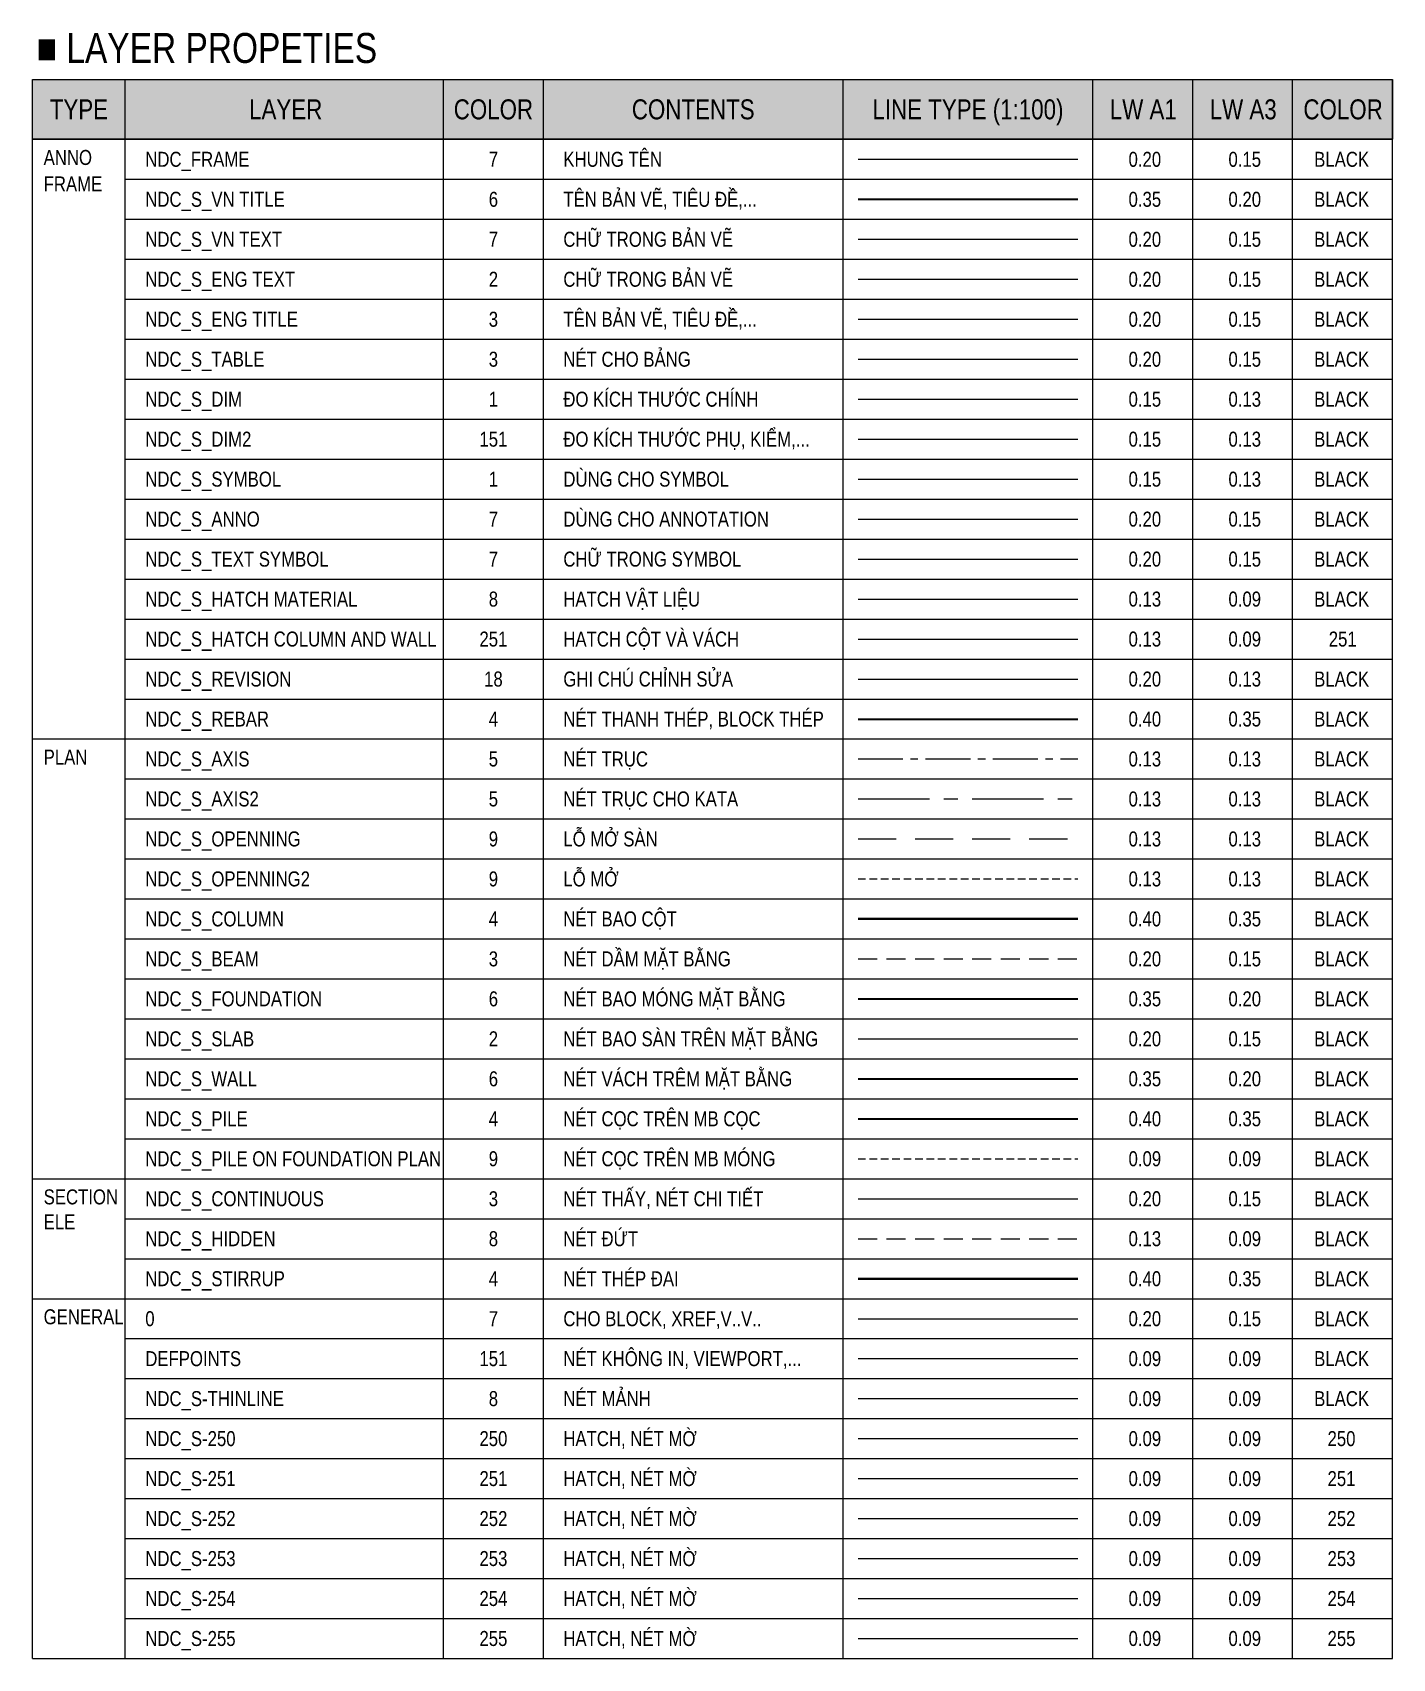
# Model space of a CAD drawing. Header units: millimetres. Extents: x -186788 to 266101, y -9748 to 236614.
# Drawn here: x -186788 to -164098, y 186984 to 214099 of the extents above; entities that cross this region are included whole.
import ezdxf
from ezdxf.enums import TextEntityAlignment as Align

# ---------------------------------------------------------------- set-up
doc = ezdxf.new("R2010")
doc.units = ezdxf.units.MM
doc.header["$MEASUREMENT"] = 0
for name, pattern in [('CENTER', [50.8, 31.75, -6.35, 6.35, -6.35]), ('CENTER2', [1.125, 0.75, -0.125, 0.125, -0.125]), ('DASHED', [19.05, 12.7, -6.35]), ('DASHED2', [9.525, 6.35, -3.175]), ('HIDDEN2', [4.7625, 3.175, -1.5875])]:
    doc.linetypes.add(name, pattern=pattern)
for name, color, linetype, lineweight in [('NDC_FRAME', 7, 'Continuous', 20), ('NDC_S-COLUMN', 4, 'Continuous', 40), ('NDC_S_250', 250, 'Continuous', 9), ('NDC_S_251', 251, 'Continuous', 9), ('NDC_S_252', 252, 'Continuous', 9), ('NDC_S_253', 253, 'Continuous', 9), ('NDC_S_254', 254, 'Continuous', 9), ('NDC_S_255', 255, 'Continuous', 9), ('NDC_S_ANNO', 7, 'Continuous', 20), ('NDC_S_AXIS', 5, 'CENTER2', 13), ('NDC_S_AXIS2', 5, 'CENTER', 13), ('NDC_S_BEAM', 3, 'HIDDEN2', 20), ('NDC_S_CONTINUOUS', 3, 'Continuous', 20), ('NDC_S_DIM', 1, 'Continuous', 15), ('NDC_S_DIM2', 151, 'Continuous', 15), ('NDC_S_ENG TEXT', 2, 'Continuous', 20), ('NDC_S_ENG TITLE', 3, 'Continuous', 20), ('NDC_S_FOUNDATION', 6, 'Continuous', 35), ('NDC_S_HATCH COLUMN AND WALL', 251, 'Continuous', 13), ('NDC_S_HATCH MATERIAL', 8, 'Continuous', 13), ('NDC_S_HIDDEN', 8, 'HIDDEN2', 13), ('NDC_S_LEADER', 1, 'Continuous', 15), ('NDC_S_OPENING', 9, 'DASHED2', 13), ('NDC_S_OPENING2', 9, 'DASHED', 13), ('NDC_S_PILE', 4, 'Continuous', 35), ('NDC_S_PILE ON FOUNDATION PLAN', 9, 'DASHED', 9), ('NDC_S_REBAR', 4, 'Continuous', 35), ('NDC_S_SLAB', 2, 'Continuous', 20), ('NDC_S_STIRRUP', 4, 'Continuous', 40), ('NDC_S_TEXT SYMBOL', 7, 'Continuous', 20), ('NDC_S_THIN LINE', 8, 'Continuous', 9), ('NDC_S_VN TEXT', 7, 'Continuous', 20), ('NDC_S_VN TITLE', 6, 'Continuous', 35), ('NDC_S_WALL', 6, 'Continuous', 35), ('NDC_Table', 3, 'Continuous', 20)]:
    doc.layers.add(name, color=color, linetype=linetype, lineweight=lineweight)
doc.layers.add('NDC_S_REVISION', color=18, linetype='Continuous', lineweight=20, plot=False)
doc.styles.add('NDC_VIE TXT', font='arial.ttf', dxfattribs={"width": 0.8})

# ---------------------------------------------------------------- blocks, each defined once
blk = doc.blocks.new('NDC_S_ISO_A1_B3CC1')
at = {"layer": 'NDC_S_253'}
h = blk.add_hatch(color=256, dxfattribs=at)
h.dxf.hatch_style = 1
h.paths.add_polyline_path([(-182630.5, 76145), (-159940.8, 76145), (-159940.8, 75145), (-182630.5, 75145)])
blk.add_line((-168857.4, 55478.3), (-165190.8, 55478.3))
at = {"layer": 'Defpoints'}
blk.add_line((-168857.4, 54811.7), (-165190.8, 54811.7), dxfattribs=at)
at = {"layer": 'NDC_FRAME'}
for p, q in [((-182630.5, 49811.7), (-182630.5, 76145)), ((-182630.5, 76145), (-159940.8, 76145)), ((-181082.1, 49811.7), (-181082.1, 76145)), ((-175774.1, 49811.7), (-175774.1, 76145)), ((-174107.4, 49811.7), (-174107.4, 76145)), ((-169107.4, 49811.7), (-169107.4, 76145)), ((-164940.8, 49811.7), (-164940.8, 76145)), ((-164940.8, 49811.7), (-164940.8, 76145)), ((-163274.1, 49811.7), (-163274.1, 76145)), ((-161607.4, 49811.7), (-161607.4, 76145)), ((-159940.8, 49811.7), (-159940.8, 76145)), ((-168857.4, 74811.7), (-165190.8, 74811.7)), ((-181082.1, 70478.3), (-159940.8, 70478.3)), ((-181082.1, 69811.7), (-159940.8, 69811.7)), ((-181082.1, 69145), (-159940.8, 69145)), ((-181082.1, 68478.3), (-159940.8, 68478.3)), ((-181082.1, 67811.7), (-159940.8, 67811.7)), ((-181082.1, 67145), (-159940.8, 67145)), ((-181082.1, 66478.3), (-159940.8, 66478.3)), ((-181082.1, 65811.7), (-159940.8, 65811.7)), ((-182630.5, 65145), (-159940.8, 65145)), ((-181082.1, 64478.3), (-159940.8, 64478.3)), ((-181082.1, 63811.7), (-159940.8, 63811.7)), ((-181082.1, 63145), (-159940.8, 63145)), ((-181082.1, 62478.3), (-159940.8, 62478.3)), ((-181082.1, 61811.7), (-159940.8, 61811.7)), ((-181082.1, 61145), (-159940.8, 61145)), ((-181082.1, 60478.3), (-159940.8, 60478.3)), ((-181082.1, 59811.7), (-159940.8, 59811.7)), ((-181082.1, 59145), (-159940.8, 59145)), ((-181082.1, 58478.3), (-159940.8, 58478.3)), ((-182630.5, 57811.7), (-159940.8, 57811.7)), ((-181082.1, 57145), (-159940.8, 57145)), ((-181082.1, 56478.3), (-159940.8, 56478.3)), ((-182630.5, 55811.7), (-159940.8, 55811.7)), ((-181082.1, 55145), (-159940.8, 55145)), ((-181082.1, 54478.3), (-159940.8, 54478.3)), ((-181082.1, 53811.7), (-159940.8, 53811.7)), ((-181082.1, 53145), (-159940.8, 53145)), ((-181082.1, 52478.3), (-159940.8, 52478.3)), ((-181082.1, 51811.7), (-159940.8, 51811.7)), ((-181082.1, 51145), (-159940.8, 51145)), ((-181082.1, 50478.3), (-159940.8, 50478.3)), ((-182630.5, 49811.7), (-159940.8, 49811.7))]:
    blk.add_line(p, q, dxfattribs=at)
for points in [[(-182630.5, 75145), (-159940.8, 75145)], [(-181082.1, 74478.3), (-159940.8, 74478.3)], [(-181082.1, 73811.7), (-159940.8, 73811.7)], [(-181082.1, 73145), (-159940.8, 73145)], [(-181082.1, 72478.3), (-159940.8, 72478.3)], [(-181082.1, 71811.7), (-159940.8, 71811.7)], [(-181082.1, 71145), (-159940.8, 71145)]]:
    blk.add_lwpolyline(points, dxfattribs=at)
at = {"layer": 'NDC_S-COLUMN'}
blk.add_line((-168857.4, 62145), (-165190.8, 62145), dxfattribs=at)
at = {"layer": 'NDC_S_250'}
blk.add_line((-168857.4, 53478.3), (-165190.8, 53478.3), dxfattribs=at)
at = {"layer": 'NDC_S_251'}
blk.add_line((-168857.4, 52811.7), (-165190.8, 52811.7), dxfattribs=at)
at = {"layer": 'NDC_S_252'}
blk.add_line((-168857.4, 52145), (-165190.8, 52145), dxfattribs=at)
at = {"layer": 'NDC_S_253'}
blk.add_line((-168857.4, 51478.3), (-165190.8, 51478.3), dxfattribs=at)
blk.add_lwpolyline([(-182630.5, 76145), (-159940.8, 76145), (-159940.8, 75145), (-182630.5, 75145)], close=True, dxfattribs=at)
at = {"layer": 'NDC_S_254'}
blk.add_line((-168857.4, 50811.7), (-165190.8, 50811.7), dxfattribs=at)
at = {"layer": 'NDC_S_255'}
blk.add_line((-168857.4, 50145), (-165190.8, 50145), dxfattribs=at)
at = {"layer": 'NDC_S_ANNO'}
blk.add_line((-168857.4, 68811.7), (-165190.8, 68811.7), dxfattribs=at)
at = {"layer": 'NDC_S_AXIS', "ltscale": 1000}
blk.add_line((-168857.4, 64811.7), (-165190.8, 64811.7), dxfattribs=at)
at = {"layer": 'NDC_S_AXIS2', "ltscale": 37.5}
blk.add_line((-168857.4, 64145), (-165190.8, 64145), dxfattribs=at)
at = {"layer": 'NDC_S_BEAM', "ltscale": 100}
blk.add_line((-168857.4, 61478.3), (-165190.8, 61478.3), dxfattribs=at)
at = {"layer": 'NDC_S_CONTINUOUS'}
blk.add_line((-168857.4, 57478.3), (-165190.8, 57478.3), dxfattribs=at)
at = {"layer": 'NDC_S_DIM'}
blk.add_line((-168857.4, 70811.7), (-165190.8, 70811.7), dxfattribs=at)
at = {"layer": 'NDC_S_DIM2'}
blk.add_line((-168857.4, 70145), (-165190.8, 70145), dxfattribs=at)
at = {"layer": 'NDC_S_ENG TEXT'}
blk.add_line((-168857.4, 72811.7), (-165190.8, 72811.7), dxfattribs=at)
at = {"layer": 'NDC_S_ENG TITLE'}
blk.add_line((-168857.4, 72145), (-165190.8, 72145), dxfattribs=at)
at = {"layer": 'NDC_S_FOUNDATION'}
blk.add_line((-168857.4, 60811.7), (-165190.8, 60811.7), dxfattribs=at)
at = {"layer": 'NDC_S_HATCH COLUMN AND WALL'}
blk.add_line((-168857.4, 66811.7), (-165190.8, 66811.7), dxfattribs=at)
at = {"layer": 'NDC_S_HATCH MATERIAL'}
blk.add_line((-168857.4, 67478.3), (-165190.8, 67478.3), dxfattribs=at)
at = {"layer": 'NDC_S_HIDDEN', "ltscale": 100}
blk.add_line((-168857.4, 56811.7), (-165190.8, 56811.7), dxfattribs=at)
at = {"layer": 'NDC_S_LEADER'}
blk.add_line((-168857.4, 69478.3), (-165190.8, 69478.3), dxfattribs=at)
at = {"layer": 'NDC_S_OPENING', "ltscale": 100}
blk.add_line((-168857.4, 63478.3), (-165190.8, 63478.3), dxfattribs=at)
at = {"layer": 'NDC_S_OPENING2', "ltscale": 10}
blk.add_line((-168857.4, 62811.7), (-165190.8, 62811.7), dxfattribs=at)
at = {"layer": 'NDC_S_PILE'}
blk.add_line((-168857.4, 58811.7), (-165190.8, 58811.7), dxfattribs=at)
at = {"layer": 'NDC_S_PILE ON FOUNDATION PLAN', "ltscale": 10}
blk.add_line((-168857.4, 58145), (-165190.8, 58145), dxfattribs=at)
at = {"layer": 'NDC_S_REBAR'}
blk.add_line((-168857.4, 65478.3), (-165190.8, 65478.3), dxfattribs=at)
at = {"layer": 'NDC_S_REVISION'}
blk.add_line((-168857.4, 66145), (-165190.8, 66145), dxfattribs=at)
at = {"layer": 'NDC_S_SLAB'}
blk.add_line((-168857.4, 60145), (-165190.8, 60145), dxfattribs=at)
at = {"layer": 'NDC_S_STIRRUP'}
blk.add_line((-168857.4, 56145), (-165190.8, 56145), dxfattribs=at)
at = {"layer": 'NDC_S_TEXT SYMBOL'}
blk.add_line((-168857.4, 68145), (-165190.8, 68145), dxfattribs=at)
at = {"layer": 'NDC_S_THIN LINE'}
blk.add_line((-168857.4, 54145), (-165190.8, 54145), dxfattribs=at)
at = {"layer": 'NDC_S_VN TEXT'}
blk.add_line((-168857.4, 73478.3), (-165190.8, 73478.3), dxfattribs=at)
at = {"layer": 'NDC_S_VN TITLE'}
blk.add_line((-168857.4, 74145), (-165190.8, 74145), dxfattribs=at)
at = {"layer": 'NDC_S_WALL'}
blk.add_line((-168857.4, 59478.3), (-165190.8, 59478.3), dxfattribs=at)
at = {"layer": 'NDC_Table'}
blk.add_line((-168857.4, 71478.3), (-165190.8, 71478.3), dxfattribs=at)
at = {"style": 'NDC_VIE TXT', "width": 0.8}
blk.add_text('7', height=250, dxfattribs=at).set_placement((-174940.8, 55478.3), align=Align.MIDDLE_CENTER)
at = {"layer": 'Defpoints', "style": 'NDC_VIE TXT', "width": 0.8}
blk.add_text('151', height=250, dxfattribs=at).set_placement((-174940.8, 54811.7), align=Align.MIDDLE_CENTER)
at = {"layer": 'NDC_FRAME', "style": 'NDC_VIE TXT', "width": 0.8}
blk.add_text('7', height=250, dxfattribs=at).set_placement((-174940.8, 74811.7), align=Align.MIDDLE_CENTER)
at = {"layer": 'NDC_S-COLUMN', "style": 'NDC_VIE TXT', "width": 0.8}
blk.add_text('4', height=250, dxfattribs=at).set_placement((-174940.8, 62145), align=Align.MIDDLE_CENTER)
at = {"layer": 'NDC_S_250', "style": 'NDC_VIE TXT', "width": 0.8}
blk.add_text('250', height=250, dxfattribs=at).set_placement((-174940.8, 53478.3), align=Align.MIDDLE_CENTER)
at = {"layer": 'NDC_S_251', "style": 'NDC_VIE TXT', "width": 0.8}
blk.add_text('251', height=250, dxfattribs=at).set_placement((-174940.8, 52811.7), align=Align.MIDDLE_CENTER)
at = {"layer": 'NDC_S_252', "style": 'NDC_VIE TXT', "width": 0.8}
blk.add_text('252', height=250, dxfattribs=at).set_placement((-174940.8, 52145), align=Align.MIDDLE_CENTER)
at = {"layer": 'NDC_S_253', "style": 'NDC_VIE TXT', "width": 0.8}
blk.add_text('253', height=250, dxfattribs=at).set_placement((-174940.8, 51478.3), align=Align.MIDDLE_CENTER)
at = {"layer": 'NDC_S_254', "style": 'NDC_VIE TXT', "width": 0.8}
blk.add_text('254', height=250, dxfattribs=at).set_placement((-174940.8, 50811.7), align=Align.MIDDLE_CENTER)
at = {"layer": 'NDC_S_255', "style": 'NDC_VIE TXT', "width": 0.8}
blk.add_text('255', height=250, dxfattribs=at).set_placement((-174940.8, 50145), align=Align.MIDDLE_CENTER)
at = {"layer": 'NDC_S_ANNO', "style": 'NDC_VIE TXT', "width": 0.8}
blk.add_text('7', height=250, dxfattribs=at).set_placement((-174940.8, 68811.7), align=Align.MIDDLE_CENTER)
at = {"layer": 'NDC_S_AXIS', "style": 'NDC_VIE TXT', "width": 0.8}
blk.add_text('5', height=250, dxfattribs=at).set_placement((-174940.8, 64811.7), align=Align.MIDDLE_CENTER)
at = {"layer": 'NDC_S_AXIS2', "style": 'NDC_VIE TXT', "width": 0.8}
blk.add_text('5', height=250, dxfattribs=at).set_placement((-174940.8, 64145), align=Align.MIDDLE_CENTER)
at = {"layer": 'NDC_S_BEAM', "style": 'NDC_VIE TXT', "width": 0.8}
blk.add_text('3', height=250, dxfattribs=at).set_placement((-174940.8, 61478.3), align=Align.MIDDLE_CENTER)
at = {"layer": 'NDC_S_CONTINUOUS', "style": 'NDC_VIE TXT', "width": 0.8}
blk.add_text('3', height=250, dxfattribs=at).set_placement((-174940.8, 57478.3), align=Align.MIDDLE_CENTER)
at = {"layer": 'NDC_S_DIM', "style": 'NDC_VIE TXT', "width": 0.8}
blk.add_text('1', height=250, dxfattribs=at).set_placement((-174940.8, 70811.7), align=Align.MIDDLE_CENTER)
at = {"layer": 'NDC_S_DIM2', "style": 'NDC_VIE TXT', "width": 0.8}
blk.add_text('151', height=250, dxfattribs=at).set_placement((-174940.8, 70145), align=Align.MIDDLE_CENTER)
at = {"layer": 'NDC_S_ENG TEXT', "style": 'NDC_VIE TXT', "width": 0.8}
blk.add_text('2', height=250, dxfattribs=at).set_placement((-174940.8, 72811.7), align=Align.MIDDLE_CENTER)
at = {"layer": 'NDC_S_ENG TITLE', "style": 'NDC_VIE TXT', "width": 0.8}
blk.add_text('3', height=250, dxfattribs=at).set_placement((-174940.8, 72145), align=Align.MIDDLE_CENTER)
at = {"layer": 'NDC_S_FOUNDATION', "style": 'NDC_VIE TXT', "width": 0.8}
blk.add_text('6', height=250, dxfattribs=at).set_placement((-174940.8, 60811.7), align=Align.MIDDLE_CENTER)
at = {"layer": 'NDC_S_HATCH COLUMN AND WALL', "style": 'NDC_VIE TXT', "width": 0.8}
blk.add_text('251', height=250, dxfattribs=at).set_placement((-174940.8, 66811.7), align=Align.MIDDLE_CENTER)
at = {"layer": 'NDC_S_HATCH MATERIAL', "style": 'NDC_VIE TXT', "width": 0.8}
blk.add_text('8', height=250, dxfattribs=at).set_placement((-174940.8, 67478.3), align=Align.MIDDLE_CENTER)
at = {"layer": 'NDC_S_HIDDEN', "style": 'NDC_VIE TXT', "width": 0.8}
blk.add_text('8', height=250, dxfattribs=at).set_placement((-174940.8, 56811.7), align=Align.MIDDLE_CENTER)
at = {"layer": 'NDC_S_LEADER', "style": 'NDC_VIE TXT', "width": 0.8}
blk.add_text('1', height=250, dxfattribs=at).set_placement((-174940.8, 69478.3), align=Align.MIDDLE_CENTER)
at = {"layer": 'NDC_S_OPENING', "style": 'NDC_VIE TXT', "width": 0.8}
blk.add_text('9', height=250, dxfattribs=at).set_placement((-174940.8, 63478.3), align=Align.MIDDLE_CENTER)
at = {"layer": 'NDC_S_OPENING2', "style": 'NDC_VIE TXT', "width": 0.8}
blk.add_text('9', height=250, dxfattribs=at).set_placement((-174940.8, 62811.7), align=Align.MIDDLE_CENTER)
at = {"layer": 'NDC_S_PILE', "style": 'NDC_VIE TXT', "width": 0.8}
blk.add_text('4', height=250, dxfattribs=at).set_placement((-174940.8, 58811.7), align=Align.MIDDLE_CENTER)
at = {"layer": 'NDC_S_PILE ON FOUNDATION PLAN', "style": 'NDC_VIE TXT', "width": 0.8}
blk.add_text('9', height=250, dxfattribs=at).set_placement((-174940.8, 58145), align=Align.MIDDLE_CENTER)
at = {"layer": 'NDC_S_REBAR', "style": 'NDC_VIE TXT', "width": 0.8}
blk.add_text('4', height=250, dxfattribs=at).set_placement((-174940.8, 65478.3), align=Align.MIDDLE_CENTER)
at = {"layer": 'NDC_S_REVISION', "style": 'NDC_VIE TXT', "width": 0.8}
blk.add_text('18', height=250, dxfattribs=at).set_placement((-174940.8, 66145), align=Align.MIDDLE_CENTER)
at = {"layer": 'NDC_S_SLAB', "style": 'NDC_VIE TXT', "width": 0.8}
blk.add_text('2', height=250, dxfattribs=at).set_placement((-174940.8, 60145), align=Align.MIDDLE_CENTER)
at = {"layer": 'NDC_S_STIRRUP', "style": 'NDC_VIE TXT', "width": 0.8}
blk.add_text('4', height=250, dxfattribs=at).set_placement((-174940.8, 56145), align=Align.MIDDLE_CENTER)
at = {"layer": 'NDC_S_TEXT SYMBOL', "style": 'NDC_VIE TXT', "width": 0.8}
blk.add_text('7', height=250, dxfattribs=at).set_placement((-174940.8, 68145), align=Align.MIDDLE_CENTER)
at = {"layer": 'NDC_S_THIN LINE', "style": 'NDC_VIE TXT', "width": 0.8}
blk.add_text('8', height=250, dxfattribs=at).set_placement((-174940.8, 54145), align=Align.MIDDLE_CENTER)
at = {"layer": 'NDC_S_VN TEXT', "color": 3, "style": 'NDC_VIE TXT', "width": 0.8}
for s, height, p in [('\\M+3A1E1 LAYER PROPETIES', 500, (-182558.6, 76668.7)), ('ANNO', 250, (-182444.7, 74842.7)), ('NDC_FRAME', 250, (-180748.8, 74811.7)), ('KHUNG TÊN', 250, (-173774.1, 74811.7)), ('0.20', 250, (-164344.2, 74811.7)), ('0.15', 250, (-162677.5, 74811.7)), ('BLACK', 250, (-161247.2, 74811.7)), ('FRAME', 250, (-182444.7, 74400.9)), ('TÊN BẢN VẼ, TIÊU ĐỀ,...', 250, (-173774.1, 74145)), ('NDC_S_VN TITLE', 250, (-180748.8, 74145)), ('0.35', 250, (-164344.2, 74145)), ('0.20', 250, (-162677.5, 74145)), ('BLACK', 250, (-161247.2, 74145)), ('NDC_S_VN TEXT', 250, (-180748.8, 73478.3)), ('CHỮ TRONG BẢN VẼ', 250, (-173774.1, 73478.3)), ('0.20', 250, (-164344.2, 73478.3)), ('0.15', 250, (-162677.5, 73478.3)), ('BLACK', 250, (-161247.2, 73478.3)), ('NDC_S_ENG TEXT', 250, (-180748.8, 72811.7)), ('CHỮ TRONG BẢN VẼ', 250, (-173774.1, 72811.7)), ('0.20', 250, (-164344.2, 72811.7)), ('0.15', 250, (-162677.5, 72811.7)), ('BLACK', 250, (-161247.2, 72811.7)), ('NDC_S_ENG TITLE', 250, (-180748.8, 72145)), ('TÊN BẢN VẼ, TIÊU ĐỀ,...', 250, (-173774.1, 72145)), ('0.20', 250, (-164344.2, 72145)), ('0.15', 250, (-162677.5, 72145)), ('BLACK', 250, (-161247.2, 72145)), ('NDC_S_TABLE', 250, (-180748.8, 71478.3)), ('NÉT CHO BẢNG', 250, (-173774.1, 71478.3)), ('0.20', 250, (-164344.2, 71478.3)), ('0.15', 250, (-162677.5, 71478.3)), ('BLACK', 250, (-161247.2, 71478.3)), ('NDC_S_DIM', 250, (-180748.8, 70811.7)), ('ĐO KÍCH THƯỚC CHÍNH ', 250, (-173774.1, 70811.7)), ('0.15', 250, (-164344.2, 70811.7)), ('0.13', 250, (-162677.5, 70811.7)), ('BLACK', 250, (-161247.2, 70811.7)), ('NDC_S_DIM2', 250, (-180748.8, 70145)), ('ĐO KÍCH THƯỚC PHỤ, KIỂM,...', 250, (-173774.1, 70145)), ('0.15', 250, (-164344.2, 70145)), ('0.13', 250, (-162677.5, 70145)), ('BLACK', 250, (-161247.2, 70145)), ('NDC_S_SYMBOL', 250, (-180748.8, 69478.3)), ('DÙNG CHO SYMBOL', 250, (-173774.1, 69478.3)), ('0.15', 250, (-164344.2, 69478.3)), ('0.13', 250, (-162677.5, 69478.3)), ('BLACK', 250, (-161247.2, 69478.3)), ('NDC_S_ANNO', 250, (-180748.8, 68811.7)), ('DÙNG CHO ANNOTATION', 250, (-173774.1, 68811.7)), ('0.20', 250, (-164344.2, 68811.7)), ('0.15', 250, (-162677.5, 68811.7)), ('BLACK', 250, (-161247.2, 68811.7)), ('CHỮ TRONG SYMBOL', 250, (-173774.1, 68145)), ('NDC_S_TEXT SYMBOL', 250, (-180748.8, 68145)), ('0.20', 250, (-164344.2, 68145)), ('0.15', 250, (-162677.5, 68145)), ('BLACK', 250, (-161247.2, 68145)), ('NDC_S_HATCH MATERIAL', 250, (-180748.8, 67478.3)), ('HATCH VẬT LIỆU', 250, (-173774.1, 67478.3)), ('0.13', 250, (-164344.2, 67478.3)), ('0.09', 250, (-162677.5, 67478.3)), ('BLACK', 250, (-161247.2, 67478.3)), ('HATCH CỘT VÀ VÁCH', 250, (-173774.1, 66811.7)), ('NDC_S_HATCH COLUMN AND WALL', 250, (-180748.8, 66811.7)), ('0.13', 250, (-164344.2, 66811.7)), ('0.09', 250, (-162677.5, 66811.7)), ('251', 250, (-161004.3, 66811.7)), ('NDC_S_REVISION', 250, (-180748.8, 66145)), ('GHI CHÚ CHỈNH SỬA', 250, (-173774.1, 66145)), ('0.20', 250, (-164344.2, 66145)), ('0.13', 250, (-162677.5, 66145)), ('BLACK', 250, (-161247.2, 66145)), ('NÉT THANH THÉP, BLOCK THÉP', 250, (-173774.1, 65478.3)), ('NDC_S_REBAR', 250, (-180748.8, 65478.3)), ('0.40', 250, (-164344.2, 65478.3)), ('0.35', 250, (-162677.5, 65478.3)), ('BLACK', 250, (-161247.2, 65478.3)), ('PLAN', 250, (-182444.7, 64842.7)), ('NDC_S_AXIS', 250, (-180748.8, 64811.7)), ('NÉT TRỤC', 250, (-173774.1, 64811.7)), ('0.13', 250, (-164344.2, 64811.7)), ('0.13', 250, (-162677.5, 64811.7)), ('BLACK', 250, (-161247.2, 64811.7)), ('NDC_S_AXIS2', 250, (-180748.8, 64145)), ('NÉT TRỤC CHO KATA', 250, (-173774.1, 64145)), ('0.13', 250, (-164344.2, 64145)), ('0.13', 250, (-162677.5, 64145)), ('BLACK', 250, (-161247.2, 64145)), ('NDC_S_OPENNING', 250, (-180748.8, 63478.3)), ('LỖ MỞ SÀN', 250, (-173774.1, 63478.3)), ('0.13', 250, (-164344.2, 63478.3)), ('0.13', 250, (-162677.5, 63478.3)), ('BLACK', 250, (-161247.2, 63478.3)), ('NDC_S_OPENNING2', 250, (-180748.8, 62811.7)), ('LỖ MỞ', 250, (-173774.1, 62811.7)), ('0.13', 250, (-164344.2, 62811.7)), ('0.13', 250, (-162677.5, 62811.7)), ('BLACK', 250, (-161247.2, 62811.7)), ('NDC_S_COLUMN', 250, (-180748.8, 62145)), ('NÉT BAO CỘT', 250, (-173774.1, 62145)), ('0.40', 250, (-164344.2, 62145)), ('0.35', 250, (-162677.5, 62145)), ('BLACK', 250, (-161247.2, 62145)), ('NDC_S_BEAM', 250, (-180748.8, 61478.3)), ('NÉT DẦM MẶT BẰNG', 250, (-173774.1, 61478.3)), ('0.20', 250, (-164344.2, 61478.3)), ('0.15', 250, (-162677.5, 61478.3)), ('BLACK', 250, (-161247.2, 61478.3)), ('NÉT BAO MÓNG MẶT BẰNG', 250, (-173774.1, 60811.7)), ('NDC_S_FOUNDATION', 250, (-180748.8, 60811.7)), ('0.35', 250, (-164344.2, 60811.7)), ('0.20', 250, (-162677.5, 60811.7)), ('BLACK', 250, (-161247.2, 60811.7)), ('NDC_S_SLAB', 250, (-180748.8, 60145)), ('NÉT BAO SÀN TRÊN MẶT BẰNG', 250, (-173774.1, 60145)), ('0.20', 250, (-164344.2, 60145)), ('0.15', 250, (-162677.5, 60145)), ('BLACK', 250, (-161247.2, 60145)), ('NÉT VÁCH TRÊM MẶT BẰNG', 250, (-173774.1, 59478.3)), ('NDC_S_WALL', 250, (-180748.8, 59478.3)), ('0.35', 250, (-164344.2, 59478.3)), ('0.20', 250, (-162677.5, 59478.3)), ('BLACK', 250, (-161247.2, 59478.3)), ('NDC_S_PILE', 250, (-180748.8, 58811.7)), ('NÉT CỌC TRÊN MB CỌC', 250, (-173774.1, 58811.7)), ('0.40', 250, (-164344.2, 58811.7)), ('0.35', 250, (-162677.5, 58811.7)), ('BLACK', 250, (-161247.2, 58811.7)), ('NÉT CỌC TRÊN MB MÓNG', 250, (-173774.1, 58145)), ('NDC_S_PILE ON FOUNDATION PLAN', 250, (-180748.8, 58145)), ('0.09', 250, (-164344.2, 58145)), ('0.09', 250, (-162677.5, 58145)), ('BLACK', 250, (-161247.2, 58145)), ('SECTION', 250, (-182444.7, 57509.4)), ('NDC_S_CONTINUOUS', 250, (-180748.8, 57478.3)), ('NÉT THẤY, NÉT CHI TIẾT', 250, (-173774.1, 57478.3)), ('0.20', 250, (-164344.2, 57478.3)), ('0.15', 250, (-162677.5, 57478.3)), ('BLACK', 250, (-161247.2, 57478.3)), ('ELE', 250, (-182444.7, 57091.7)), ('NÉT ĐỨT', 250, (-173774.1, 56811.7)), ('NDC_S_HIDDEN', 250, (-180748.8, 56811.7)), ('0.13', 250, (-164344.2, 56811.7)), ('0.09', 250, (-162677.5, 56811.7)), ('BLACK', 250, (-161247.2, 56811.7)), ('NDC_S_STIRRUP', 250, (-180748.8, 56145)), ('NÉT THÉP ĐAI', 250, (-173774.1, 56145)), ('0.40', 250, (-164344.2, 56145)), ('0.35', 250, (-162677.5, 56145)), ('BLACK', 250, (-161247.2, 56145)), ('GENERAL', 250, (-182444.7, 55509.4)), ('0', 250, (-180748.8, 55478.3)), ('CHO BLOCK, XREF,V..V..', 250, (-173774.1, 55478.3)), ('0.20', 250, (-164344.2, 55478.3)), ('0.15', 250, (-162677.5, 55478.3)), ('BLACK', 250, (-161247.2, 55478.3)), ('DEFPOINTS', 250, (-180748.8, 54811.7)), ('NÉT KHÔNG IN, VIEWPORT,...', 250, (-173774.1, 54811.7)), ('0.09', 250, (-164344.2, 54811.7)), ('0.09', 250, (-162677.5, 54811.7)), ('BLACK', 250, (-161247.2, 54811.7)), ('NDC_S-THINLINE', 250, (-180748.8, 54145)), ('NÉT MẢNH', 250, (-173774.1, 54145)), ('0.09', 250, (-164344.2, 54145)), ('0.09', 250, (-162677.5, 54145)), ('BLACK', 250, (-161247.2, 54145)), ('NDC_S-250', 250, (-180748.8, 53478.3)), ('HATCH, NÉT MỜ', 250, (-173774.1, 53478.3)), ('0.09', 250, (-164344.2, 53478.3)), ('0.09', 250, (-162677.5, 53478.3)), ('250', 250, (-161024.5, 53478.3)), ('NDC_S-251', 250, (-180748.8, 52811.7)), ('HATCH, NÉT MỜ', 250, (-173774.1, 52811.7)), ('0.09', 250, (-164344.2, 52811.7)), ('0.09', 250, (-162677.5, 52811.7)), ('251', 250, (-161024.5, 52811.7)), ('HATCH, NÉT MỜ', 250, (-173774.1, 52145)), ('NDC_S-252', 250, (-180748.8, 52145)), ('0.09', 250, (-164344.2, 52145)), ('0.09', 250, (-162677.5, 52145)), ('252', 250, (-161024.5, 52145)), ('NDC_S-253', 250, (-180748.8, 51478.3)), ('HATCH, NÉT MỜ', 250, (-173774.1, 51478.3)), ('0.09', 250, (-164344.2, 51478.3)), ('0.09', 250, (-162677.5, 51478.3)), ('253', 250, (-161024.5, 51478.3)), ('HATCH, NÉT MỜ', 250, (-173774.1, 50811.7)), ('NDC_S-254', 250, (-180748.8, 50811.7)), ('0.09', 250, (-164344.2, 50811.7)), ('0.09', 250, (-162677.5, 50811.7)), ('254', 250, (-161024.5, 50811.7)), ('NDC_S-255', 250, (-180748.8, 50145)), ('HATCH, NÉT MỜ', 250, (-173774.1, 50145)), ('0.09', 250, (-164344.2, 50145)), ('0.09', 250, (-162677.5, 50145)), ('255', 250, (-161024.5, 50145))]:
    blk.add_text(s, height=height, dxfattribs=at).set_placement(p, align=Align.MIDDLE_LEFT)
for s, height, p in [('TYPE', 333.33, (-181855.8, 75645)), ('LAYER', 333.33, (-178406.1, 75645)), ('COLOR', 333.33, (-174940.8, 75645)), ('CONTENTS', 333.33, (-171607.4, 75645)), ('LINE TYPE (1:100)', 333.333, (-167024.1, 75645)), ('LW A1', 333.33, (-164098.2, 75645)), ('LW A3', 333.33, (-162431.6, 75645)), ('COLOR', 333.33, (-160764.9, 75645))]:
    blk.add_text(s, height=height, dxfattribs=at).set_placement(p, align=Align.MIDDLE_CENTER)
at = {"layer": 'NDC_S_VN TEXT', "style": 'NDC_VIE TXT', "width": 0.8}
blk.add_text('7', height=250, dxfattribs=at).set_placement((-174940.8, 73478.3), align=Align.MIDDLE_CENTER)
at = {"layer": 'NDC_S_VN TITLE', "style": 'NDC_VIE TXT', "width": 0.8}
blk.add_text('6', height=250, dxfattribs=at).set_placement((-174940.8, 74145), align=Align.MIDDLE_CENTER)
at = {"layer": 'NDC_S_WALL', "style": 'NDC_VIE TXT', "width": 0.8}
blk.add_text('6', height=250, dxfattribs=at).set_placement((-174940.8, 59478.3), align=Align.MIDDLE_CENTER)
at = {"layer": 'NDC_Table', "style": 'NDC_VIE TXT', "width": 0.8}
blk.add_text('3', height=250, dxfattribs=at).set_placement((-174940.8, 71478.3), align=Align.MIDDLE_CENTER)

msp = doc.modelspace()

# ---------------------------------------------------------------- block references
msp.add_blockref('NDC_S_ISO_A1_B3CC1', (-4157.6, 137172.4))

doc.saveas('drawing.dxf')
